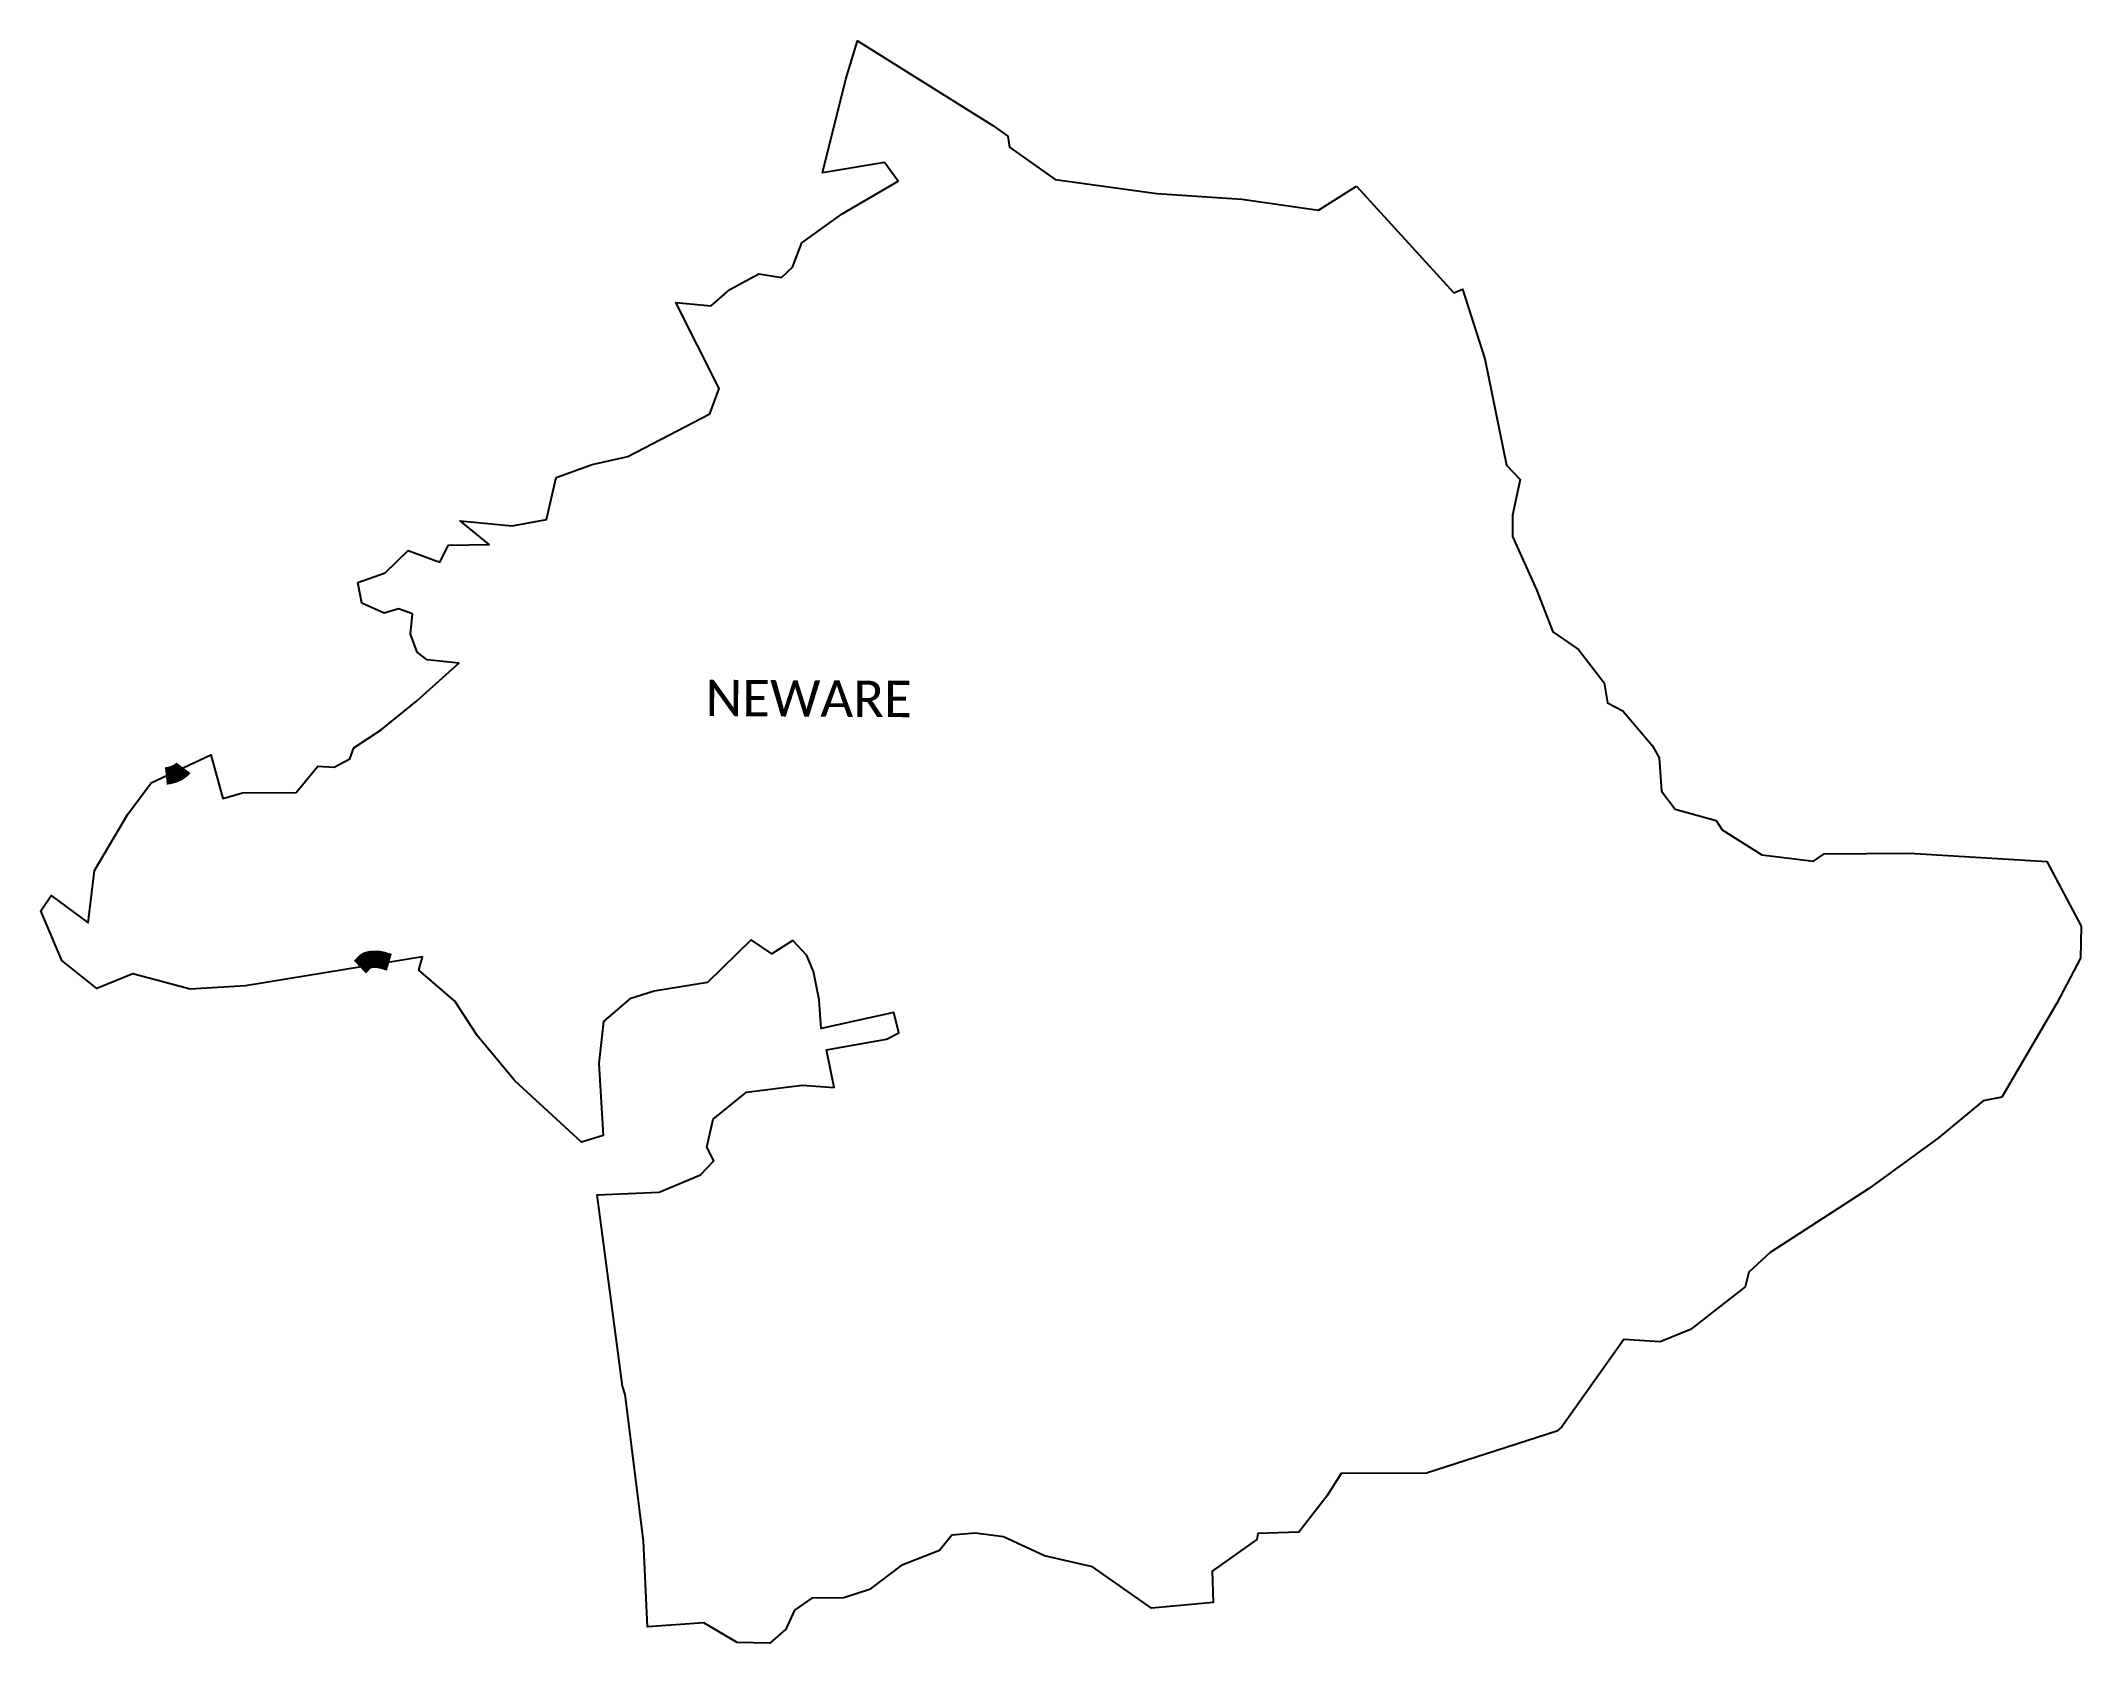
# Model space of a CAD drawing. Header units: metres. Extents: x 315728 to 321562, y 1890979 to 1895561.
import ezdxf

# ---------------------------------------------------------------- set-up
doc = ezdxf.new("R2010")
doc.units = ezdxf.units.M
for name, color, linetype in [('UNPROTECTED', 130, 'Continuous'), ('village', 3, 'Continuous'), ('VILLAGE NAME', 250, 'Continuous')]:
    doc.layers.add(name, color=color, linetype=linetype)
doc.styles.get("Standard").update_dxf_attribs({"font": 'simplex.shx'})

msp = doc.modelspace()

# ---------------------------------------------------------------- linework, layer by layer
at = {"color": 3, "flags": 128}
msp.add_lwpolyline([(319381, 1895076.4), (319490.3, 1895145.4)], dxfattribs=at)
at = {"layer": 'UNPROTECTED', "const_width": 50, "flags": 128}
for points in [[(316135.7, 1893482.4), (316132.5, 1893478.1), (316120.1, 1893468.9), (316109, 1893464), (316094.5, 1893459.8), (316090.4, 1893459.4), (316085.7, 1893458.9)], [(316640.4, 1892912.5), (316643, 1892914.9), (316646, 1892917.4), (316650.4, 1892923), (316655.6, 1892928), (316661.4, 1892931.6), (316669.1, 1892933.6), (316676, 1892934.6), (316684.5, 1892934.7), (316696.4, 1892933.9), (316705.5, 1892931.8), (316724.7, 1892926.2)]]:
    msp.add_lwpolyline(points, dxfattribs=at)
at = {"layer": 'village', "color": 3}
for points in [[(319935.7, 1894143.5, 0), (320006, 1893989, 0), (320051.2, 1893871.3, 0), (320125.1, 1893820.8, 0), (320198.4, 1893725, 0), (320207.9, 1893668.2, 0), (320251.7, 1893645.1, 0), (320336.1, 1893544.9, 0), (320355, 1893511.1, 0), (320361.9, 1893415.6, 0), (320400.8, 1893364.1, 0), (320518.5, 1893331.8, 0), (320535.4, 1893304.8, 0), (320648.5, 1893232.9, 0), (320797.1, 1893215.2, 0), (320827.5, 1893236.2, 0), (321071.3, 1893238.2, 0), (321464.2, 1893214.1, 0), (321562.1, 1893029.2, 0), (321560, 1892938.1, 0), (321492.2, 1892809.3, 0), (321335.4, 1892540.8, 0), (321281.8, 1892530.1, 0), (321154.4, 1892423.7, 0), (320954.1, 1892278.2, 0), (320672.4, 1892096.7, 0), (320611.5, 1892040.2, 0), (320601.3, 1891997.7, 0), (320444.6, 1891876.4, 0), (320357.8, 1891840.9, 0), (320254.1, 1891847.2, 0), (320076.8, 1891598.2, 0), (320062.7, 1891585.5, 0), (319690.4, 1891465.1, 0), (319445.8, 1891464.4, 0), (319405.1, 1891399.1, 0), (319325.1, 1891296.4, 0), (319207.6, 1891292.9, 0), (319205.1, 1891275.4, 0), (319077.7, 1891184.8, 0), (319080.1, 1891095.7, 0), (318904.3, 1891079.1, 0), (318735.3, 1891197.4, 0), (318598.1, 1891229.2, 0), (318480.4, 1891282.8, 0), (318399.7, 1891294.1, 0), (318333, 1891287.8, 0), (318297.9, 1891244.3, 0), (318187.9, 1891201.3, 0), (318097.5, 1891132.7, 0), (318023.9, 1891108.6, 0), (317933.1, 1891107.5, 0), (317883, 1891073.7, 0), (317857.9, 1891019.6, 0), (317812.8, 1890979.1, 0), (317719.3, 1890981.4, 0), (317624.1, 1891037, 0), (317462.5, 1891026.3, 0), (317451, 1891271.5, 0), (317398.9, 1891689.9, 0), (317391.4, 1891714.2, 0), (317319, 1892260.8, 0), (317496.2, 1892269.1, 0), (317614.7, 1892318.3, 0), (317652.8, 1892358.6, 0), (317632, 1892397.3, 0), (317650.8, 1892477.3, 0), (317745.9, 1892554.3, 0), (317905.2, 1892574.3, 0), (317996.1, 1892568.1, 0), (317974.2, 1892675.9, 0), (318146.5, 1892705.9, 0), (318181.1, 1892724, 0), (318167.1, 1892782.4, 0), (317959.1, 1892736.3, 0), (317953.6, 1892818.8, 0), (317937.4, 1892899.8, 0), (317918, 1892945.2, 0), (317878.3, 1892988.5, 0), (317818.7, 1892950.3, 0), (317759.3, 1892990, 0), (317634, 1892868.5, 0), (317482.1, 1892843.6, 0), (317412.3, 1892821.3, 0), (317336.9, 1892756.6, 0), (317323.5, 1892637, 0), (317336.2, 1892430.7, 0), (317274, 1892411.7, 0), (317083.9, 1892587.4, 0), (316976.1, 1892716.8, 0), (316912.3, 1892814.8, 0), (316809.4, 1892903.4, 0), (316819.1, 1892941.6, 0), (316313.6, 1892859, 0), (316155, 1892849.3, 0), (315991.5, 1892892.9, 0), (315888.4, 1892851.1, 0), (315787.8, 1892931.2, 0), (315728.1, 1893073.2, 0), (315758, 1893116.6, 0), (315863.1, 1893038.7, 0), (315881.3, 1893188.8, 0), (315976.5, 1893349.7, 0), (316043.9, 1893439.3, 0), (316214.6, 1893519.4, 0), (316248.6, 1893394.6, 0), (316304.7, 1893410.2, 0), (316458, 1893411.3, 0), (316520.2, 1893486.7, 0), (316567.3, 1893483.6, 0), (316611.9, 1893507.6, 0), (316623, 1893539.6, 0), (316701.6, 1893591.1, 0), (316802, 1893672.6, 0), (316923.5, 1893781.5, 0), (316833.2, 1893790.5, 0), (316804.3, 1893812.9, 0), (316784.7, 1893864.6, 0), (316790.7, 1893922.5, 0), (316751, 1893936.4, 0), (316709.5, 1893924.3, 0), (316645.8, 1893952.5, 0), (316634.8, 1894012.5, 0), (316712.5, 1894039.8, 0), (316778.9, 1894103.7, 0), (316868.9, 1894069.8, 0), (316894.1, 1894119.1, 0), (317009.6, 1894120.9, 0), (316926.8, 1894188.7, 0), (317075.5, 1894173.9, 0), (317174.3, 1894192.3, 0), (317201.8, 1894312.4, 0), (317304.5, 1894349.5, 0), (317406.1, 1894372.5, 0), (317641, 1894494.2, 0), (317667.9, 1894567.2, 0), (317543.6, 1894813.1, 0), (317644.7, 1894802.7, 0), (317698, 1894849.9, 0), (317780.9, 1894894.2, 0), (317845.9, 1894884, 0), (317877.4, 1894913.6, 0), (317903.6, 1894983.4, 0), (318019.7, 1895066.2, 0), (318179.8, 1895159.9, 0), (318140.3, 1895212.5, 0), (317963.1, 1895183, 0), (318029.4, 1895451.4, 0), (318063.4, 1895560.9, 0), (318450.2, 1895318.3, 0), (318493.5, 1895287.9, 0), (318497.9, 1895257.1, 0), (318628.1, 1895164.6, 0), (318918.9, 1895124.3, 0), (319162.3, 1895108.2, 0), (319381, 1895076.4, 0)], [(319490.3, 1895145.4, 0), (319768.7, 1894840.6, 0), (319793.2, 1894850.6, 0), (319856.9, 1894652, 0), (319919, 1894347.4, 0), (319958.4, 1894306.2, 0), (319935.6, 1894204.9, 0), (319935.7, 1894143.5, 0)]]:
    msp.add_polyline3d(points, dxfattribs=at)

# ---------------------------------------------------------------- texts
at = {"layer": 'VILLAGE NAME', "insert": (317629.3, 1893734.2), "char_height": 104.042, "attachment_point": 1, "rotation": 359.67619}
msp.add_mtext_dynamic_manual_height_columns('{\\fCalibri|b0|i0|c0|p34;NEWARE}', width=815.559, gutter_width=520.2, heights=[0], dxfattribs=at)

doc.saveas('drawing.dxf')
